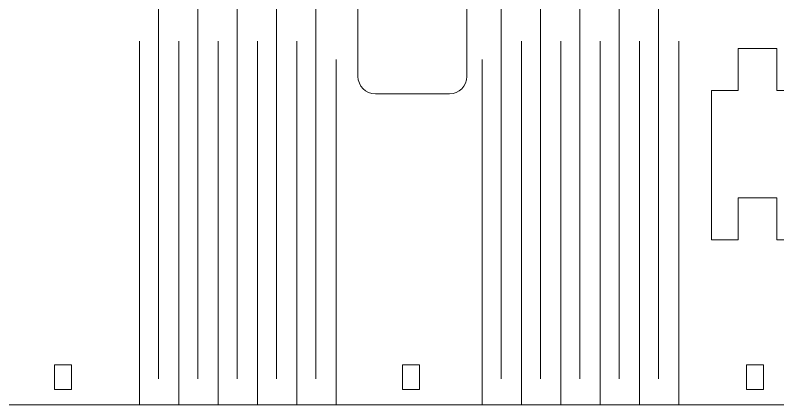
# Model space of a CAD drawing. Header units: inches. Extents: x -13.1 to 5.3, y 4.1 to 8.8.
# Drawn here: x -8.971 to -4.353, y 4.061 to 6.422 of the extents above; entities that cross this region are included whole.
import ezdxf

# ---------------------------------------------------------------- set-up
doc = ezdxf.new("R2010")
doc.units = ezdxf.units.IN
doc.header["$MEASUREMENT"] = 0
doc.layers.add('svg2', color=7, linetype='Continuous')

# ---------------------------------------------------------------- blocks, each defined once
blk = doc.blocks.new('block 3')
at = {"layer": 'svg2', "color": 7, "lineweight": 5, "true_color": 0xffffff}
for points in [[(-4.1958, 5.0595), (-4.3587, 5.0595), (-4.3587, 5.3139), (-4.5915, 5.3139), (-4.5915, 5.0595), (-4.7544, 5.0595), (-4.7544, 5.965), (-4.5915, 5.965), (-4.5915, 6.2194), (-4.3587, 6.2194), (-4.3587, 5.965), (-4.1958, 5.965)], [(-12.588, 4.0606), (-4.1958, 4.0606)], [(-8.104, 4.218), (-8.104, 8.6254)], [(-7.8655, 4.218), (-7.8655, 8.6254)], [(-7.627, 4.218), (-7.627, 8.6254)], [(-7.3886, 4.218), (-7.3886, 8.6254)], [(-7.1501, 4.218), (-7.1501, 8.6254)], [(-6.028, 4.218), (-6.028, 8.6254)], [(-5.7895, 4.218), (-5.7895, 8.6254)], [(-5.551, 4.218), (-5.551, 8.6254)], [(-5.3126, 4.218), (-5.3126, 8.6254)], [(-5.0741, 4.218), (-5.0741, 8.6254)], [(-8.2194, 4.0606), (-8.2194, 6.2643)], [(-7.9809, 4.0606), (-7.9809, 6.2643)], [(-7.7425, 4.0606), (-7.7425, 6.2643)], [(-7.504, 4.0606), (-7.504, 6.2643)], [(-7.2655, 4.0606), (-7.2655, 6.2643)], [(-5.9049, 4.0606), (-5.9049, 6.2643)], [(-5.6664, 4.0606), (-5.6664, 6.2643)], [(-5.428, 4.0606), (-5.428, 6.2643)], [(-5.1895, 4.0606), (-5.1895, 6.2643)], [(-4.9511, 4.0606), (-4.9511, 6.2643)], [(-7.0271, 4.0606), (-7.0271, 6.1532)], [(-6.1434, 4.0606), (-6.1434, 6.1532)], [(-8.7338, 4.154), (-8.7338, 4.3016), (-8.6304, 4.3016), (-8.6304, 4.154), (-8.7338, 4.154)], [(-6.6251, 4.154), (-6.6251, 4.3016), (-6.5218, 4.3016), (-6.5218, 4.154), (-6.6251, 4.154)], [(-4.5427, 4.154), (-4.5427, 4.3016), (-4.4394, 4.3016), (-4.4394, 4.154), (-4.5427, 4.154)]]:
    blk.add_lwpolyline(points, dxfattribs=at)
blk.add_open_spline([(-6.7899, 7.0759), (-6.7899, 7.0759), (-6.3408, 7.0759), (-6.3408, 7.0759), (-6.2826, 7.0759), (-6.2354, 7.0287), (-6.2354, 6.9705), (-6.2354, 6.9705), (-6.2354, 6.051), (-6.2354, 6.051), (-6.2354, 5.9928), (-6.2826, 5.9456), (-6.3408, 5.9456), (-6.3408, 5.9456), (-6.7899, 5.9456), (-6.7899, 5.9456), (-6.8481, 5.9456), (-6.8953, 5.9928), (-6.8953, 6.051), (-6.8953, 6.051), (-6.8953, 6.9705), (-6.8953, 6.9705), (-6.8953, 7.0287), (-6.8481, 7.0759), (-6.7899, 7.0759)], degree=3, knots=[0, 0, 0, 0, 1, 1, 1, 2, 2, 2, 3, 3, 3, 4, 4, 4, 5, 5, 5, 6, 6, 6, 7, 7, 7, 8, 8, 8, 8], dxfattribs=at)

msp = doc.modelspace()

# ---------------------------------------------------------------- block references
at = {"layer": 'svg2'}
msp.add_blockref('block 3', (0, 0), dxfattribs=at)

doc.saveas('drawing.dxf')
